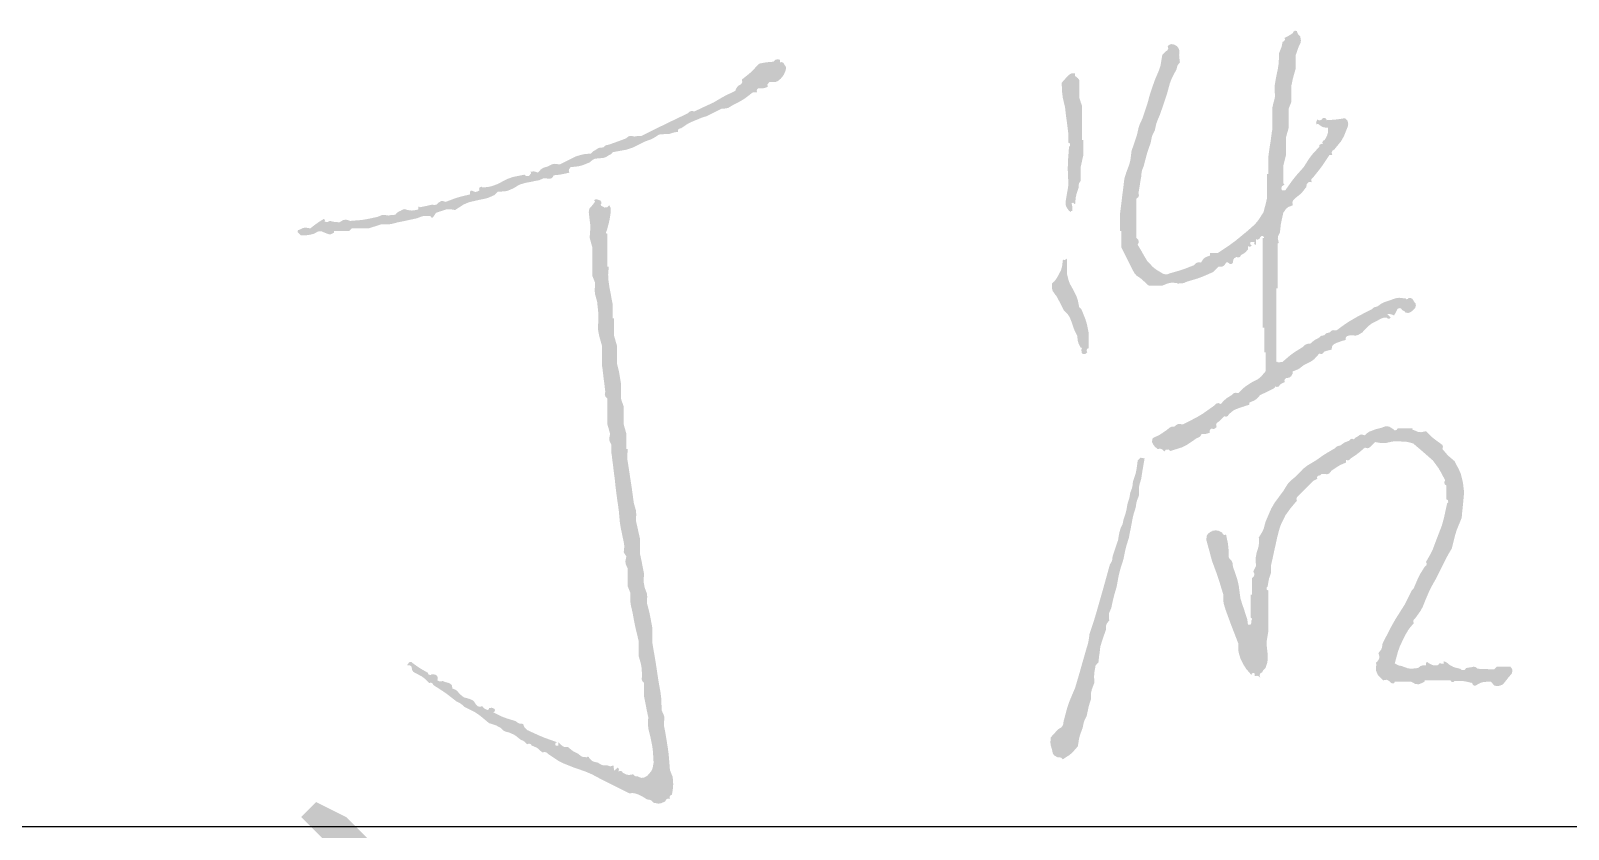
# Model space of a CAD drawing. Extents: x 5205853 to 5320510, y -422737 to -363337.
# Drawn here: x 5303351 to 5304582, y -418789 to -418151 of the extents above; entities that cross this region are included whole.
import ezdxf

# ---------------------------------------------------------------- set-up
doc = ezdxf.new("R2010")
doc.units = 0
doc.header["$LTSCALE"] = 1000
doc.header["$MEASUREMENT"] = 0
doc.layers.get('0').update_dxf_attribs({"linetype": 'CONTINUOUS'})

msp = doc.modelspace()

# ---------------------------------------------------------------- hatches: boundary and pattern name
h = msp.add_hatch(color=256)
h.dxf.hatch_style = 1
h.paths.add_polyline_path([(5303782.2, -418264.1), (5303781.8, -418262.3), (5303782.1, -418261.1), (5303783.3, -418259.7), (5303789.5, -418259), (5303792.7, -418258.2), (5303798.5, -418255.9), (5303801, -418253.7), (5303802.8, -418252.9), (5303806.1, -418252.6), (5303809.6, -418252.3), (5303811.4, -418251.7), (5303814.3, -418249.9), (5303815.6, -418249.3), (5303816.2, -418248.8), (5303817, -418247.7), (5303827.9, -418245.7), (5303833.3, -418243.9), (5303843.2, -418239), (5303847.8, -418237.4), (5303850, -418236.2), (5303854.1, -418233.6), (5303857.6, -418233.3), (5303859.3, -418233.2), (5303862.8, -418233), (5303865.3, -418232.1), (5303866.6, -418231.8), (5303869.3, -418231.4), (5303869.2, -418230), (5303870.1, -418228.8), (5303871.5, -418228.7), (5303876.4, -418225.4), (5303879.1, -418223.9), (5303884.6, -418221.6), (5303887.6, -418220.4), (5303889.1, -418219.8), (5303892.2, -418218.9), (5303897, -418216.5), (5303899.4, -418215.3), (5303904.2, -418212.9), (5303907.8, -418212.7), (5303909.8, -418212.1), (5303912.9, -418210.2), (5303919.8, -418206.6), (5303923.1, -418204.5), (5303929.2, -418199.8), (5303930.5, -418199.8), (5303931.2, -418199.8), (5303932.5, -418199.8), (5303932.3, -418198.4), (5303932.6, -418197.5), (5303933.6, -418196.5), (5303936.7, -418196.7), (5303938.3, -418196.4), (5303941.2, -418195.5), (5303940.8, -418193.5), (5303942.5, -418191.6), (5303944.5, -418191.6), (5303947.5, -418191.5), (5303949.2, -418190.8), (5303951.5, -418188.9), (5303953.4, -418186.6), (5303954.2, -418185.2), (5303955.4, -418182.4), (5303955.8, -418180.4), (5303955.5, -418179), (5303954.3, -418177.5), (5303953.6, -418176.2), (5303952.5, -418175.6), (5303951, -418175.8), (5303951, -418175), (5303951, -418174.5), (5303951, -418173.7), (5303948.7, -418173.4), (5303947.3, -418173.8), (5303945.6, -418175.3), (5303941, -418175.7), (5303938.6, -418176), (5303934.1, -418176.9), (5303929.1, -418182.3), (5303926.3, -418184.9), (5303920.5, -418189.5), (5303920.7, -418191.7), (5303919.8, -418193.3), (5303917.8, -418194.4), (5303916.4, -418195.9), (5303915.8, -418196.8), (5303915.1, -418198.7), (5303907.9, -418202.1), (5303904.4, -418204), (5303897.6, -418208), (5303891.5, -418210.8), (5303888.5, -418212.2), (5303882.4, -418215.1), (5303880.1, -418214.7), (5303878.7, -418215.2), (5303876.9, -418216.7), (5303862.1, -418223.8), (5303854.7, -418227.4), (5303839.9, -418234.7), (5303837.7, -418234.7), (5303836.6, -418234.8), (5303834.5, -418235.2), (5303831.6, -418234.6), (5303829.7, -418235), (5303827.4, -418236.8), (5303821.9, -418238.8), (5303819.2, -418239.8), (5303813.8, -418241.7), (5303811.9, -418242.1), (5303810.8, -418242.6), (5303809.4, -418243.9), (5303806.7, -418244.1), (5303805.2, -418244.6), (5303802.9, -418246.1), (5303801.4, -418246.9), (5303800.7, -418247.5), (5303799.6, -418248.8), (5303794.8, -418249.2), (5303792.3, -418249.7), (5303787.6, -418251), (5303782.4, -418253.6), (5303779.8, -418254.9), (5303774.6, -418257.5), (5303770.6, -418257), (5303768.3, -418257.4), (5303764.8, -418259.2), (5303761.3, -418260.2), (5303759.5, -418261.4), (5303757.1, -418264.1), (5303754.7, -418263.2), (5303753.2, -418263.1), (5303750.6, -418263.5), (5303751.3, -418263.7), (5303751.6, -418264.6), (5303751.1, -418265.2), (5303749.9, -418266.7), (5303747.8, -418266.9), (5303746.2, -418265.7), (5303737.2, -418267.5), (5303732.7, -418269.1), (5303724.5, -418273.3), (5303719.8, -418275), (5303717.4, -418275.5), (5303712.5, -418276), (5303712.4, -418275.6), (5303711.8, -418275.3), (5303711.4, -418275.5), (5303710.3, -418276), (5303709.9, -418277.1), (5303710.3, -418278.2), (5303708.4, -418279.3), (5303706.9, -418279.5), (5303704.9, -418278.8), (5303704, -418278.5), (5303703.3, -418278.6), (5303702.7, -418279.3), (5303702.7, -418280.2), (5303702.7, -418280.6), (5303702.7, -418281.5), (5303694.7, -418283.4), (5303690.8, -418284.6), (5303683.1, -418287.5), (5303681, -418286.8), (5303679.5, -418286.9), (5303677.6, -418288), (5303675.9, -418289.6), (5303674.4, -418290), (5303672.2, -418289.7), (5303668.3, -418290.6), (5303666.3, -418291), (5303662.4, -418291.8), (5303662.1, -418291.4), (5303661.8, -418291.2), (5303661.3, -418291.3), (5303661.3, -418292.2), (5303661.3, -418292.6), (5303661.3, -418293.5), (5303657.9, -418294.3), (5303656, -418294.4), (5303652.6, -418294), (5303650.5, -418293.3), (5303649, -418293.5), (5303647.1, -418294.6), (5303645.2, -418295.5), (5303644.2, -418296.2), (5303642.8, -418297.8), (5303640.6, -418297.9), (5303639.5, -418298), (5303637.3, -418298.4), (5303633.9, -418297.9), (5303631.9, -418298.1), (5303628.6, -418299.5), (5303620, -418301.3), (5303615.6, -418302), (5303606.8, -418302.7), (5303603.5, -418301.7), (5303601.1, -418302), (5303598.1, -418303.8), (5303595, -418303.6), (5303593.5, -418303.4), (5303590.5, -418302.7), (5303588.9, -418303.5), (5303587.9, -418303.6), (5303586.1, -418303.3), (5303586.5, -418302.4), (5303586.3, -418301.7), (5303585.6, -418301.1), (5303581.1, -418303.9), (5303578.9, -418305.5), (5303574.7, -418308.7), (5303571.3, -418308.1), (5303569.2, -418308.3), (5303566, -418309.8), (5303565, -418310), (5303564.5, -418311.1), (5303564.9, -418312), (5303565.8, -418312.9), (5303566.2, -418313.3), (5303567.1, -418314.2), (5303571.2, -418314.2), (5303573.4, -418314), (5303577.4, -418313.1), (5303580.9, -418311.2), (5303583.6, -418311), (5303587.2, -418312.5), (5303589.7, -418313.4), (5303591.5, -418313.3), (5303593.8, -418312), (5303593.8, -418311.6), (5303593.8, -418311.3), (5303593.8, -418310.9), (5303598.6, -418310.9), (5303601, -418310.9), (5303605.7, -418310.9), (5303606.6, -418310), (5303607.1, -418309.6), (5303607.9, -418308.7), (5303613.4, -418308.7), (5303616.1, -418308.7), (5303621.5, -418308.7), (5303625.5, -418307.4), (5303627.4, -418306.8), (5303631.3, -418305.5), (5303636.8, -418305.5), (5303639.6, -418305.2), (5303645, -418303.8), (5303651.1, -418302.6), (5303654.1, -418301.9), (5303660.2, -418300.6), (5303664.3, -418299), (5303666.7, -418298.7), (5303671.1, -418298.9), (5303671.4, -418299.8), (5303672.6, -418300.1), (5303673.3, -418299.5), (5303674.1, -418298.2), (5303674.6, -418297.5), (5303675.5, -418296.2), (5303678.7, -418295.1), (5303680.4, -418294.6), (5303683.6, -418293.5), (5303686.5, -418293.4), (5303687.9, -418293.5), (5303690.7, -418294), (5303697.7, -418289.5), (5303701.7, -418287.8), (5303709.8, -418285.9), (5303714.9, -418284.9), (5303717.5, -418284.1), (5303722.3, -418282), (5303723.4, -418280.9), (5303723.9, -418280.4), (5303725, -418279.3), (5303730.1, -418279.1), (5303732.8, -418278.6), (5303737.5, -418276.6), (5303741.2, -418274.3), (5303743.2, -418273.4), (5303747.3, -418272.2), (5303751.7, -418271.4), (5303753.9, -418270.9), (5303758.2, -418270.1), (5303761, -418268.8), (5303762.8, -418268.5), (5303765.8, -418269), (5303767.7, -418268.7), (5303768.8, -418267.9), (5303769.7, -418266.2), (5303774.7, -418265.7), (5303777.2, -418265.2)])
h.paths.add_polyline_path([(5303815.4, -418361.2), (5303814.3, -418355.6), (5303813.4, -418349.1), (5303813.3, -418345.7), (5303813.8, -418339.2), (5303813.3, -418339.2), (5303812.7, -418339.2), (5303812.7, -418328.8), (5303812.7, -418323.5), (5303812.7, -418313.1), (5303811.8, -418312.8), (5303811.5, -418311.6), (5303812.1, -418310.9), (5303813.7, -418304.9), (5303814.4, -418301.8), (5303815.4, -418295.7), (5303815.4, -418293.4), (5303815.2, -418292.2), (5303814.3, -418290.2), (5303812.5, -418291.8), (5303810.4, -418292), (5303808.3, -418290.8), (5303807.7, -418290.6), (5303807.3, -418289.7), (5303807.8, -418289.1), (5303807.8, -418287.5), (5303807.1, -418286.4), (5303805.6, -418285.9), (5303804.1, -418285.4), (5303803.1, -418285.5), (5303801.8, -418286.4), (5303802.5, -418286.6), (5303802.8, -418287.5), (5303802.3, -418288), (5303800.9, -418289.9), (5303800.2, -418290.7), (5303798.5, -418292.4), (5303797.9, -418294.5), (5303797.8, -418295.7), (5303798, -418297.8), (5303798.9, -418305.2), (5303799, -418309), (5303798.5, -418316.3), (5303799.4, -418319.4), (5303799.8, -418320.9), (5303800.7, -418324), (5303800.7, -418333.1), (5303800.7, -418337.7), (5303800.7, -418346.8), (5303801.6, -418349), (5303802, -418350.1), (5303802.9, -418352.3), (5303802.5, -418358.4), (5303802.9, -418361.6), (5303804.5, -418367.5), (5303805.4, -418376.2), (5303805.5, -418380.6), (5303805.1, -418389.3), (5303806.1, -418394.6), (5303806.8, -418397.2), (5303808.3, -418402.4), (5303808.3, -418408.5), (5303808.3, -418411.5), (5303808.3, -418417.6), (5303808.5, -418419.4), (5303808.7, -418420.3), (5303808.9, -418422), (5303809.7, -418429), (5303810.2, -418432.4), (5303811, -418439.4), (5303810.6, -418441.7), (5303811.1, -418443.2), (5303812.7, -418444.9), (5303812.7, -418453.1), (5303812.7, -418457.3), (5303812.7, -418465.6), (5303813.6, -418468.6), (5303814, -418470.1), (5303814.9, -418473.2), (5303814.2, -418476.6), (5303814.4, -418478.7), (5303815.9, -418481.9), (5303815.9, -418484.5), (5303815.9, -418485.8), (5303815.9, -418488.4), (5303816.2, -418490.2), (5303816.3, -418491), (5303816.5, -418492.8), (5303817.4, -418499.8), (5303817.8, -418503.2), (5303818.7, -418510.2), (5303819.1, -418514.1), (5303819.3, -418516.1), (5303819.8, -418520), (5303820.6, -418526.1), (5303821.1, -418529.2), (5303821.9, -418535.3), (5303822.7, -418544), (5303823.4, -418548.4), (5303825.2, -418557), (5303826.1, -418561.3), (5303826.2, -418563.6), (5303825.8, -418567.9), (5303826.6, -418569.2), (5303827.1, -418569.9), (5303827.9, -418571.2), (5303827.1, -418575.1), (5303827.4, -418577.4), (5303829, -418581), (5303829, -418586.7), (5303829, -418589.5), (5303829, -418595.2), (5303829.9, -418597.3), (5303830.3, -418598.4), (5303831.2, -418600.6), (5303831, -418606.7), (5303831.4, -418609.9), (5303832.8, -418615.9), (5303834.5, -418625.1), (5303835.5, -418629.6), (5303837.7, -418638.7), (5303837.7, -418643.5), (5303837.7, -418645.9), (5303837.7, -418650.7), (5303839.5, -418657.1), (5303840.1, -418660.4), (5303840.5, -418667), (5303840.1, -418669.3), (5303840.6, -418670.8), (5303842.1, -418672.5), (5303842.1, -418676.9), (5303842.1, -418679), (5303842.1, -418683.4), (5303843.4, -418689.9), (5303844, -418693.2), (5303845.4, -418699.7), (5303845.2, -418705.9), (5303845.5, -418709), (5303847, -418715), (5303848.7, -418723.4), (5303849.2, -418727.7), (5303849.7, -418736.2), (5303848.9, -418740.7), (5303847.8, -418743.1), (5303844.8, -418746.6), (5303842, -418748.2), (5303839.7, -418748.4), (5303836.6, -418747.1), (5303835.2, -418747.1), (5303834.3, -418746.6), (5303833.4, -418745.5), (5303830.1, -418746.1), (5303828.2, -418745.8), (5303825.2, -418744.4), (5303824.2, -418743.1), (5303822.9, -418742.8), (5303821.4, -418743.3), (5303821.9, -418742.1), (5303821.8, -418741), (5303820.9, -418740), (5303819.8, -418741.1), (5303819.2, -418741.7), (5303818.1, -418742.7), (5303817.9, -418741.2), (5303817.8, -418740.5), (5303817.5, -418738.2), (5303816.2, -418739), (5303814.8, -418739.1), (5303812.7, -418738.4), (5303809.5, -418738.4), (5303807.8, -418737.9), (5303805.1, -418736.2), (5303801.9, -418735.5), (5303800.3, -418734.7), (5303798, -418732.4), (5303797.8, -418731.7), (5303796.9, -418731.4), (5303796.3, -418731.9), (5303793.3, -418731.7), (5303791.6, -418731), (5303789.3, -418729.1), (5303785.8, -418727.4), (5303784.1, -418726.2), (5303781.1, -418723.7), (5303778.8, -418723.8), (5303777.5, -418723.4), (5303775.7, -418722.1), (5303774.8, -418721.2), (5303774.3, -418720.7), (5303773.5, -418719.9), (5303773.5, -418721), (5303773.5, -418721.5), (5303773.5, -418722.6), (5303772.6, -418722.6), (5303772.2, -418722.6), (5303771.3, -418722.6), (5303770.9, -418721.5), (5303771.3, -418720.4), (5303772.4, -418719.9), (5303762.6, -418716.4), (5303757.8, -418714.4), (5303748.4, -418710.1), (5303746.7, -418708.4), (5303746, -418707.4), (5303745.2, -418705.2), (5303742.6, -418705), (5303741.2, -418704.5), (5303739.2, -418703), (5303731.8, -418700.7), (5303728.1, -418699.3), (5303721.2, -418695.9), (5303722.3, -418695.4), (5303722.7, -418694.3), (5303722.3, -418693.2), (5303720.7, -418692.4), (5303719.7, -418692.3), (5303717.9, -418692.6), (5303717.7, -418693.6), (5303716.6, -418694.1), (5303715.7, -418693.7), (5303714.2, -418692.9), (5303713.5, -418692.3), (5303712.5, -418691), (5303710.5, -418691.5), (5303709.1, -418691.2), (5303707.6, -418689.9), (5303705.9, -418687.3), (5303704.5, -418686.1), (5303701.6, -418685), (5303698.2, -418684.1), (5303696.5, -418683.1), (5303694, -418680.7), (5303692.2, -418678.7), (5303691, -418677.8), (5303688.5, -418676.9), (5303688.3, -418674.8), (5303687.6, -418673.6), (5303685.8, -418672.5), (5303683.8, -418672), (5303682.8, -418671.7), (5303680.9, -418670.9), (5303679.2, -418671.2), (5303678.1, -418671.1), (5303676.5, -418670.3), (5303676.9, -418668.6), (5303676.6, -418667.4), (5303675.5, -418666), (5303674.2, -418665.7), (5303673.5, -418665.6), (5303672.2, -418665.4), (5303671.1, -418666.2), (5303669.3, -418665.6), (5303668.9, -418664.3), (5303664, -418661.5), (5303661.6, -418660), (5303656.9, -418656.7), (5303655.8, -418655.6), (5303653.9, -418655.9), (5303653.1, -418657.2), (5303652.7, -418657.5), (5303652.5, -418657.9), (5303652.6, -418658.3), (5303653.9, -418658.2), (5303654.8, -418658.5), (5303655.8, -418659.4), (5303656.3, -418662), (5303657.3, -418663.6), (5303659.7, -418664.9), (5303664.2, -418667.3), (5303666.3, -418668.9), (5303670, -418672.5), (5303671.4, -418672.2), (5303672.6, -418672.8), (5303673.3, -418674.1), (5303680.9, -418679), (5303684.6, -418681.6), (5303691.8, -418687.2), (5303694.6, -418688.6), (5303695.9, -418689.5), (5303698.3, -418691.6), (5303706.7, -418695.9), (5303710.7, -418698.6), (5303717.9, -418704.6), (5303721.8, -418705.8), (5303723.7, -418706.5), (5303727.2, -418708.4), (5303729.6, -418710.6), (5303731.2, -418711.4), (5303734.3, -418712.2), (5303738, -418713.9), (5303739.8, -418715.1), (5303743, -418717.7), (5303745.4, -418718.8), (5303746.6, -418719.6), (5303748.4, -418721.5), (5303749.9, -418721), (5303751.2, -418721.4), (5303752.2, -418722.6), (5303755.9, -418724.1), (5303757.6, -418725.3), (5303760.4, -418728), (5303762.7, -418727.7), (5303764.1, -418728.2), (5303765.8, -418729.7), (5303773.2, -418734.6), (5303777.2, -418736.7), (5303785.5, -418740), (5303795.3, -418743.4), (5303800.2, -418745.5), (5303809.4, -418750.4), (5303817.7, -418754.5), (5303821.8, -418756.6), (5303830.1, -418760.7), (5303833.2, -418760.6), (5303834.8, -418760.8), (5303837.7, -418761.8), (5303840.4, -418763.2), (5303841.7, -418763.9), (5303844.3, -418765.6), (5303846.7, -418766), (5303848, -418766.6), (5303849.7, -418768.3), (5303853.4, -418769), (5303855.6, -418768.8), (5303859, -418767.2), (5303859.8, -418765.7), (5303861, -418765), (5303862.8, -418765.1), (5303862.5, -418763.6), (5303863.1, -418762.5), (5303864.4, -418761.8), (5303865.3, -418756.2), (5303865.4, -418753.3), (5303865, -418747.6), (5303864.1, -418745.5), (5303863.7, -418744.4), (5303862.8, -418742.2), (5303861.8, -418729.9), (5303861, -418723.8), (5303859, -418711.7), (5303858.1, -418707), (5303858, -418704.5), (5303858.4, -418699.7), (5303857.6, -418697.5), (5303857.1, -418696.5), (5303856.2, -418694.3), (5303855.8, -418684.6), (5303855.2, -418679.8), (5303853.5, -418670.3), (5303851.7, -418658.1), (5303850.7, -418652), (5303848.6, -418639.8), (5303848.6, -418635), (5303848.6, -418632.6), (5303848.6, -418627.8), (5303847.1, -418619.9), (5303846.3, -418616), (5303844.3, -418608.2), (5303844.6, -418603.4), (5303844.3, -418600.8), (5303842.6, -418596.3), (5303841.8, -418592), (5303841.7, -418589.7), (5303842.1, -418585.4), (5303840.8, -418578.8), (5303840.2, -418575.6), (5303838.8, -418569), (5303838.8, -418564.2), (5303838.8, -418561.8), (5303838.8, -418557), (5303837.5, -418551.4), (5303836.9, -418548.5), (5303835.6, -418542.9), (5303835.8, -418537.2), (5303835.5, -418534.2), (5303833.9, -418528.7), (5303832.3, -418517), (5303831.4, -418511.1), (5303829.6, -418499.3), (5303828.7, -418493.7), (5303828.6, -418490.8), (5303829, -418485.2), (5303828.6, -418485.2), (5303827.9, -418485.2), (5303827.9, -418480.4), (5303827.9, -418478), (5303827.9, -418473.2), (5303827.1, -418470.1), (5303826.6, -418468.6), (5303825.8, -418465.6), (5303825.8, -418459.9), (5303825.8, -418457.1), (5303825.8, -418451.4), (5303824.9, -418448.8), (5303824.4, -418447.5), (5303823.6, -418444.9), (5303823.6, -418440.1), (5303823.6, -418437.7), (5303823.6, -418432.9), (5303822.5, -418426.3), (5303821.9, -418423), (5303820.3, -418416.5), (5303820.3, -418410.9), (5303820.3, -418408.1), (5303820.3, -418402.4), (5303819.4, -418399.3), (5303819, -418397.8), (5303818.1, -418394.8), (5303818.1, -418389.1), (5303818.1, -418386.3), (5303818.1, -418380.6), (5303817.7, -418380.6), (5303817, -418380.6), (5303817, -418376.2), (5303817, -418374.1), (5303817, -418369.7), (5303815.9, -418364.1)])
h.paths.add_polyline_path([(5304226, -418573.4), (5304227.4, -418566.3), (5304228.3, -418562.8), (5304230.4, -418556), (5304231.2, -418551.6), (5304231.7, -418549.4), (5304232.5, -418545.1), (5304233.5, -418539.8), (5304234.2, -418537.1), (5304235.8, -418532), (5304236.4, -418528), (5304237, -418526), (5304238.5, -418522.2), (5304238.3, -418516.9), (5304238.7, -418514.2), (5304240.2, -418509.1), (5304241.2, -418502.6), (5304241.8, -418499.3), (5304242.9, -418492.8), (5304241.6, -418492.5), (5304240.9, -418492.4), (5304239.6, -418492.2), (5304238.8, -418493.1), (5304238.3, -418493.5), (5304237.4, -418494.4), (5304236.5, -418501.3), (5304235.8, -418504.7), (5304233.6, -418511.3), (5304233.2, -418514.9), (5304232.8, -418516.7), (5304231.5, -418520), (5304230.9, -418523.6), (5304230.5, -418525.3), (5304229.3, -418528.7), (5304228.4, -418534), (5304227.7, -418536.7), (5304226, -418541.8), (5304225.5, -418544.5), (5304225.1, -418545.9), (5304223.8, -418548.3), (5304222.7, -418552.2), (5304222.3, -418554.2), (5304221.7, -418558.1), (5304219.9, -418563.4), (5304219, -418566), (5304217.3, -418571.2), (5304217, -418573.9), (5304216.5, -418575.4), (5304215.1, -418577.7), (5304210.4, -418594.7), (5304208, -418603.2), (5304203.1, -418620.2), (5304201.4, -418625.4), (5304200.5, -418628.1), (5304198.8, -418633.3), (5304198.1, -418638.4), (5304197.6, -418640.9), (5304196.1, -418645.8), (5304192.6, -418658), (5304190.9, -418664.1), (5304187.3, -418676.3), (5304182.9, -418686.7), (5304181, -418692.1), (5304178.1, -418703), (5304177.6, -418706.1), (5304176.4, -418707.9), (5304173.7, -418709.5), (5304171.3, -418712.1), (5304170.1, -418713.4), (5304167.7, -418716.1), (5304167.5, -418720), (5304167.7, -418722.1), (5304168.8, -418725.9), (5304169.4, -418728.8), (5304170.6, -418730.5), (5304173.2, -418731.9), (5304175, -418731.9), (5304176.1, -418732.3), (5304177.5, -418733.5), (5304182.9, -418730), (5304185.3, -418727.9), (5304189.5, -418723.1), (5304190.4, -418717.1), (5304191.2, -418714.1), (5304193.3, -418708.4), (5304194.1, -418704.4), (5304194.8, -418702.3), (5304196.6, -418698.6), (5304197.7, -418693.4), (5304198.3, -418690.7), (5304199.9, -418685.6), (5304200.1, -418680.2), (5304200.7, -418677.5), (5304202.6, -418672.5), (5304202.5, -418666.8), (5304202.7, -418663.9), (5304203.7, -418658.3), (5304204.6, -418657.5), (5304205, -418657), (5304205.9, -418656.2), (5304206.5, -418650.9), (5304206.9, -418648.3), (5304207.5, -418643.1), (5304209.2, -418637.9), (5304210.1, -418635.2), (5304211.9, -418630), (5304212, -418626.8), (5304212.6, -418625), (5304214.6, -418622.4), (5304214.3, -418618.4), (5304214.6, -418616.2), (5304216.2, -418612.6), (5304217.7, -418605.6), (5304218.6, -418602.1), (5304220.6, -418595.2), (5304222.2, -418586.3), (5304223.3, -418581.9)])
h.paths.add_polyline_path([(5304342, -418631.1), (5304342, -418618), (5304342, -418611.5), (5304342, -418598.4), (5304340.8, -418597.8), (5304340.6, -418596.1), (5304341.5, -418595.2), (5304342.2, -418590.7), (5304342.7, -418588.5), (5304344.2, -418584.3), (5304344.1, -418579.9), (5304344.3, -418577.7), (5304345.3, -418573.4), (5304346.8, -418566.4), (5304347.6, -418562.9), (5304349.1, -418556), (5304351, -418548.8), (5304352.3, -418545.2), (5304355.6, -418538.5), (5304359.1, -418533.6), (5304361, -418531.2), (5304364.9, -418526.6), (5304364.5, -418525.3), (5304364.7, -418524.4), (5304365.4, -418523.3), (5304370.4, -418518.3), (5304372.9, -418515.8), (5304377.9, -418510.8), (5304379.3, -418510.1), (5304379.9, -418509.8), (5304381.2, -418509.1), (5304381, -418507.7), (5304382, -418506.5), (5304383.4, -418506.4), (5304384.4, -418505.4), (5304385.3, -418505.1), (5304386.7, -418505.3), (5304389.3, -418505.4), (5304391, -418504.6), (5304392.6, -418502.6), (5304397, -418499.6), (5304399.3, -418498.2), (5304404.1, -418496.1), (5304404.1, -418495.2), (5304404.1, -418494.7), (5304404.1, -418493.9), (5304405.6, -418494.4), (5304406.9, -418494), (5304407.9, -418492.8), (5304412.7, -418489.6), (5304415, -418487.8), (5304419.3, -418484.1), (5304421.3, -418484.6), (5304422.7, -418484.3), (5304424.2, -418483), (5304425.5, -418481.7), (5304426.2, -418481), (5304427.5, -418479.7), (5304431.2, -418480.3), (5304433, -418480.4), (5304436.8, -418480.3), (5304441, -418479.3), (5304443.3, -418479.1), (5304447.6, -418479.2), (5304451.8, -418479.3), (5304454, -418479.7), (5304458, -418480.8), (5304464.4, -418486.2), (5304467.5, -418488.9), (5304473.8, -418494.4), (5304478.2, -418500.4), (5304480.1, -418503.6), (5304483.6, -418510.2), (5304482.9, -418511.9), (5304483.3, -418513.4), (5304484.7, -418514.6), (5304484.7, -418518.9), (5304484.7, -418521.1), (5304484.7, -418525.5), (5304485.8, -418526.1), (5304486.1, -418527.8), (5304485.2, -418528.7), (5304482.6, -418540.7), (5304480.9, -418546.7), (5304476.5, -418558.1), (5304473.8, -418565.3), (5304472.1, -418568.9), (5304468.3, -418575.6), (5304468.9, -418577.1), (5304468.5, -418578.4), (5304467.3, -418579.4), (5304463.5, -418585.4), (5304461.9, -418588.6), (5304459.1, -418595.2), (5304458.5, -418596.6), (5304458, -418597.4), (5304456.9, -418598.4), (5304454.7, -418602.8), (5304453.6, -418605), (5304451.5, -418609.3), (5304443.7, -418621.6), (5304440.1, -418628), (5304433.5, -418640.9), (5304433, -418644.2), (5304432.3, -418645.9), (5304430.2, -418648.5), (5304431, -418651.3), (5304430.7, -418653.2), (5304429.1, -418655.6), (5304428.5, -418655.8), (5304428.2, -418656.7), (5304428.6, -418657.2), (5304428.1, -418660.7), (5304428.3, -418662.7), (5304429.7, -418666), (5304431.4, -418667.7), (5304432.3, -418668.6), (5304434, -418670.3), (5304436.5, -418669.9), (5304438.1, -418670.4), (5304440, -418672), (5304441, -418672.9), (5304442.7, -418672.6), (5304443.3, -418671.4), (5304448.5, -418671.4), (5304451.1, -418671.4), (5304456.4, -418671.4), (5304459.8, -418673.3), (5304462.5, -418673.5), (5304466.2, -418672), (5304466.8, -418671.6), (5304467.1, -418671.1), (5304467.3, -418670.3), (5304475.5, -418670.3), (5304479.7, -418670.3), (5304487.9, -418670.3), (5304488.6, -418671.5), (5304490.2, -418671.8), (5304491.2, -418670.9), (5304496.9, -418670.8), (5304499.8, -418671.2), (5304505.4, -418672.5), (5304505.6, -418673.7), (5304506.3, -418674.4), (5304507.6, -418674.7), (5304512.1, -418672.3), (5304514.9, -418671.6), (5304520.1, -418671.4), (5304521.4, -418672.7), (5304522, -418673.4), (5304523.3, -418674.7), (5304526, -418674.9), (5304527.4, -418674.6), (5304529.9, -418673.6), (5304532.7, -418670.1), (5304534.1, -418668.3), (5304537, -418664.9), (5304537.5, -418662.7), (5304537.2, -418661.2), (5304535.9, -418659.4), (5304531.5, -418659.4), (5304529.3, -418659.4), (5304525, -418659.4), (5304524.1, -418660.3), (5304523.7, -418660.7), (5304522.8, -418661.6), (5304517.6, -418661.4), (5304515, -418661.3), (5304509.7, -418661.1), (5304507.9, -418659.7), (5304506.4, -418659.4), (5304504.3, -418660), (5304502.7, -418660.1), (5304502, -418660.2), (5304500.5, -418660.5), (5304499.2, -418662), (5304497.1, -418662.2), (5304495.6, -418661.1), (5304491.9, -418660.2), (5304490.1, -418659.6), (5304486.9, -418657.8), (5304485.3, -418656.4), (5304484.4, -418655.8), (5304482.5, -418655.1), (5304482.5, -418655.9), (5304482.5, -418656.4), (5304482.5, -418657.2), (5304481.2, -418657), (5304480.5, -418656.9), (5304479.2, -418656.7), (5304478.6, -418657.4), (5304478.3, -418657.7), (5304477.6, -418658.3), (5304474.7, -418658.4), (5304473.1, -418658), (5304470.5, -418656.7), (5304469.9, -418656), (5304469.2, -418655.8), (5304468.3, -418656.2), (5304468.3, -418657), (5304468.3, -418657.5), (5304468.3, -418658.3), (5304465.6, -418658.4), (5304464, -418658.9), (5304461.8, -418660.5), (5304456.6, -418661.1), (5304453.7, -418660.7), (5304448.7, -418658.9), (5304446.4, -418658.4), (5304445.3, -418658), (5304443.3, -418656.7), (5304445.8, -418647.5), (5304447.4, -418643), (5304451.5, -418634.4), (5304454, -418630.2), (5304455.4, -418628.3), (5304458.5, -418624.6), (5304458, -418623.1), (5304458.4, -418621.8), (5304459.6, -418620.8), (5304463.8, -418614.9), (5304465.6, -418611.7), (5304468.3, -418605), (5304471.2, -418598.3), (5304472.9, -418595), (5304476.5, -418588.6), (5304478.7, -418584.3), (5304479.8, -418582.1), (5304482, -418577.7), (5304484.6, -418572.4), (5304486, -418569.8), (5304489, -418564.7), (5304491.4, -418554.9), (5304492.9, -418550), (5304496.7, -418540.7), (5304497, -418539), (5304497.1, -418538.1), (5304497.2, -418536.4), (5304497.9, -418529.8), (5304498.2, -418526.6), (5304498.8, -418520), (5304498.1, -418513.9), (5304497.6, -418510.8), (5304496.1, -418504.8), (5304494.2, -418500.8), (5304493.2, -418498.9), (5304491.2, -418495), (5304487, -418491.4), (5304485, -418489.4), (5304481.4, -418485.2), (5304481.9, -418483.4), (5304481.3, -418481.9), (5304479.8, -418480.8), (5304474.9, -418477.2), (5304472.6, -418475.3), (5304468.3, -418471), (5304464.3, -418471.8), (5304461.8, -418471.5), (5304457.3, -418469.6), (5304457.5, -418468.8), (5304452.7, -418468.8), (5304450.3, -418468.8), (5304445.5, -418468.8), (5304444.8, -418470), (5304443.2, -418470.3), (5304442.2, -418469.4), (5304438.8, -418467.3), (5304436.1, -418467), (5304432.4, -418468.3), (5304428.4, -418469.3), (5304426.4, -418470), (5304422.6, -418471.5), (5304421.2, -418472.5), (5304420.5, -418473), (5304419.3, -418474.3), (5304417, -418473.6), (5304415.3, -418473.9), (5304413.3, -418475.4), (5304412.1, -418475.9), (5304411.5, -418476.4), (5304410.6, -418477.5), (5304409.1, -418477), (5304407.8, -418477.4), (5304406.8, -418478.6), (5304403.8, -418479.7), (5304402.3, -418480.5), (5304399.7, -418482.4), (5304397.8, -418482.8), (5304396.8, -418483.3), (5304395.4, -418484.6), (5304389.1, -418488.3), (5304386, -418490.2), (5304380.1, -418494.4), (5304373.2, -418498.5), (5304369.9, -418501.1), (5304364.3, -418506.9), (5304359.5, -418511), (5304357.3, -418513.5), (5304354, -418518.9), (5304347.2, -418528), (5304344.3, -418533), (5304339.8, -418543.4), (5304338.4, -418548.7), (5304337.3, -418551.3), (5304334.4, -418556), (5304334.5, -418560.8), (5304334.2, -418563.3), (5304332.7, -418567.9), (5304331.9, -418572.2), (5304331.8, -418574.5), (5304332.2, -418578.8), (5304331.3, -418580.6), (5304330.9, -418581.4), (5304330, -418583.2), (5304330.9, -418585.2), (5304330.5, -418587.1), (5304328.9, -418588.6), (5304328.9, -418593.9), (5304328.9, -418596.5), (5304328.9, -418601.7), (5304327.8, -418601.7), (5304327.8, -418609.1), (5304327.8, -418612.8), (5304327.8, -418620.2), (5304328.7, -418620.5), (5304329, -418621.7), (5304328.4, -418622.4), (5304328.5, -418623.7), (5304328.4, -418624.5), (5304327.8, -418625.7), (5304327, -418625.7), (5304326.5, -418625.7), (5304325.7, -418625.7), (5304325.3, -418622.6), (5304325, -418621), (5304324, -418618), (5304322.3, -418612.8), (5304321.4, -418610.2), (5304319.7, -418605), (5304318.3, -418594.5), (5304317.1, -418589.3), (5304313.7, -418579.4), (5304313.3, -418576.3), (5304312.5, -418574.6), (5304310.4, -418572.3), (5304310.1, -418564.8), (5304309.7, -418561.1), (5304308.2, -418553.8), (5304306.8, -418554), (5304305.6, -418553.4), (5304305, -418552.1), (5304302.2, -418550.7), (5304300.5, -418550.4), (5304297.3, -418550.5), (5304297.3, -418551), (5304296.7, -418551.3), (5304296.3, -418551.1), (5304293.7, -418553), (5304292.6, -418554.9), (5304292.4, -418558.1), (5304294.2, -418564.7), (5304295.1, -418567.9), (5304296.8, -418574.5), (5304300.9, -418585.5), (5304302.7, -418591), (5304306.1, -418602.2), (5304306, -418606.9), (5304306.4, -418609.3), (5304307.7, -418613.7), (5304311.7, -418624.6), (5304313.8, -418630.1), (5304318, -418640.9), (5304317.9, -418645.7), (5304318.3, -418648.3), (5304319.7, -418652.9), (5304322.5, -418658.5), (5304324.3, -418661.2), (5304328.4, -418666), (5304328.9, -418664.9), (5304330, -418664.4), (5304331.1, -418664.9), (5304331.1, -418665.7), (5304331.1, -418666.2), (5304331.1, -418667), (5304332.9, -418666.7), (5304334.1, -418667), (5304335.5, -418668.1), (5304335, -418666.3), (5304335.6, -418664.8), (5304337.1, -418663.8), (5304337.9, -418662.3), (5304338.5, -418661.6), (5304339.8, -418660.5), (5304341.1, -418656.3), (5304341.5, -418654), (5304341.5, -418649.6), (5304340.7, -418642.3), (5304340.8, -418638.4)])
h.paths.add_polyline_path([(5304300.7, -418464.4), (5304302.2, -418463.4), (5304304, -418461.6), (5304304.9, -418460.8), (5304306.6, -418459), (5304308.2, -418459.4), (5304309.6, -418458.8), (5304310.4, -418457.4), (5304313.9, -418454.5), (5304316, -418453.4), (5304320.2, -418451.9), (5304322.8, -418451.1), (5304324.1, -418450.6), (5304326.8, -418449.8), (5304326.8, -418449.1), (5304326.8, -418448.1), (5304330.6, -418446.5), (5304332.5, -418445.2), (5304335.5, -418442.1), (5304339.8, -418440), (5304342, -418438.9), (5304346.4, -418436.7), (5304347, -418436.3), (5304347.3, -418435.8), (5304347.4, -418435.1), (5304348.9, -418435.6), (5304350.3, -418435.2), (5304351.3, -418434), (5304352.6, -418432.8), (5304353.4, -418432.4), (5304355.1, -418431.8), (5304354.9, -418430.4), (5304355.2, -418429.5), (5304356.2, -418428.5), (5304358.8, -418428.1), (5304360.3, -418427), (5304361.6, -418424.7), (5304361.6, -418424.1), (5304361.6, -418423.1), (5304365.3, -418421.7), (5304367.2, -418420.6), (5304370.3, -418418.2), (5304375.9, -418415.4), (5304378.6, -418413.5), (5304382.8, -418408.9), (5304384.5, -418409.3), (5304385.8, -418408.7), (5304386.7, -418407.3), (5304389, -418406.6), (5304390.2, -418406.3), (5304392.6, -418405.7), (5304393.2, -418402.9), (5304394.5, -418401.4), (5304397, -418400.2), (5304399.8, -418399.2), (5304401.2, -418398.7), (5304404.1, -418398), (5304403.9, -418396.7), (5304404.2, -418395.8), (5304405.2, -418394.8), (5304406.8, -418394.4), (5304408.4, -418394.2), (5304412, -418394.5), (5304414.1, -418393.9), (5304417.2, -418392), (5304421.8, -418387.1), (5304424.7, -418384.9), (5304430.8, -418381.7), (5304433, -418380.6), (5304434.3, -418380.2), (5304436.8, -418380.1), (5304437.7, -418381), (5304439.1, -418381), (5304440, -418380.1), (5304438.9, -418379), (5304438.4, -418378.4), (5304437.3, -418377.3), (5304439.5, -418377.3), (5304440.7, -418377.5), (5304442.7, -418378.4), (5304443.9, -418376.3), (5304444.4, -418375.2), (5304445.5, -418373), (5304447, -418372.5), (5304448.3, -418372.8), (5304449.3, -418374.1), (5304450.5, -418374.7), (5304451.2, -418375.1), (5304452, -418376.2), (5304454.3, -418376.3), (5304455.6, -418375.9), (5304457.5, -418374.6), (5304458.3, -418373.7), (5304458.8, -418373.3), (5304459.6, -418372.4), (5304460.2, -418370.3), (5304459.9, -418368.8), (5304458.5, -418367), (5304457.5, -418365.2), (5304456.2, -418364.5), (5304454.2, -418364.3), (5304453.9, -418365.1), (5304452.7, -418365.4), (5304452, -418364.8), (5304446.8, -418364.2), (5304443.9, -418364.6), (5304438.9, -418366.4), (5304434.8, -418367.8), (5304432.7, -418368.8), (5304429.1, -418371.3), (5304427.2, -418371.7), (5304426.2, -418372.2), (5304424.8, -418373.5), (5304420.4, -418375.7), (5304418.2, -418376.8), (5304413.9, -418379), (5304406.7, -418383.2), (5304403.2, -418385.5), (5304396.5, -418390.4), (5304394.2, -418390.1), (5304392.7, -418390.5), (5304391, -418392), (5304389.1, -418392.4), (5304388.1, -418392.9), (5304386.7, -418394.2), (5304384.7, -418394.6), (5304383.7, -418395.1), (5304382.3, -418396.4), (5304379.5, -418397.8), (5304378.2, -418398.7), (5304375.8, -418400.8), (5304373.2, -418401.1), (5304371.7, -418401.7), (5304369.8, -418403.5), (5304362.9, -418407.8), (5304359.6, -418410.2), (5304353.4, -418415.5), (5304351.9, -418415.7), (5304351.2, -418415.8), (5304349.6, -418416), (5304349.4, -418415.6), (5304349, -418415.4), (5304348.5, -418415.5), (5304348.5, -418391.9), (5304348.5, -418380.2), (5304348.5, -418356.6), (5304349.6, -418356.6), (5304349.6, -418342.3), (5304349.6, -418335.1), (5304349.6, -418320.7), (5304350.1, -418320.6), (5304350.4, -418320), (5304350.2, -418319.6), (5304349.6, -418316.6), (5304349.9, -418314.8), (5304351.3, -418312), (5304352, -418305.6), (5304352.6, -418302.5), (5304354, -418296.2), (5304356.2, -418293), (5304358, -418291.6), (5304361.6, -418290.2), (5304361.3, -418288), (5304361.7, -418286.5), (5304363.2, -418284.8), (5304367.4, -418281.5), (5304369.3, -418279.6), (5304372.5, -418275.5), (5304372.7, -418273.2), (5304374.5, -418271.6), (5304376.9, -418271.7), (5304376.3, -418270.2), (5304376.7, -418268.9), (5304377.9, -418267.9), (5304383.5, -418260.9), (5304386.1, -418257.3), (5304391, -418249.9), (5304391.9, -418249.9), (5304392.3, -418249.9), (5304393.2, -418249.9), (5304392.7, -418248.1), (5304393.3, -418246.6), (5304394.8, -418245.6), (5304400.3, -418238.9), (5304402.5, -418235), (5304405.7, -418227), (5304406, -418225.1), (5304405.8, -418224), (5304405.2, -418222.1), (5304404.5, -418221.5), (5304404.2, -418221.2), (5304403.5, -418220.5), (5304397.7, -418221.4), (5304394.7, -418221.7), (5304388.8, -418222.1), (5304388.2, -418220.8), (5304387, -418220.3), (5304385.6, -418220.5), (5304384.4, -418221.9), (5304382.9, -418222.3), (5304381.2, -418221.6), (5304380.5, -418223.2), (5304380.3, -418224.2), (5304380.6, -418225.4), (5304381.8, -418225), (5304382.3, -418225.4), (5304384.9, -418227.3), (5304386.7, -418227.9), (5304389.9, -418228.1), (5304389.7, -418232.2), (5304389.1, -418234.3), (5304387.2, -418237.9), (5304385.9, -418238.6), (5304385.3, -418239.8), (5304385.6, -418241.2), (5304384.2, -418241), (5304383, -418242), (5304382.8, -418243.4), (5304377.3, -418249.4), (5304374.7, -418252.8), (5304370.3, -418259.7), (5304364, -418266.8), (5304361.1, -418270.5), (5304355.6, -418278.2), (5304354.5, -418278.2), (5304354, -418278.2), (5304352.9, -418278.2), (5304352.4, -418276.4), (5304353, -418274.9), (5304354.5, -418273.9), (5304354.8, -418273.5), (5304354.5, -418272.8), (5304354, -418272.8), (5304354, -418267.1), (5304354, -418264.3), (5304354, -418258.6), (5304354.9, -418255.1), (5304355.3, -418253.4), (5304356.2, -418249.9), (5304356.2, -418244.2), (5304356.2, -418241.4), (5304356.2, -418235.8), (5304357, -418232.7), (5304357.5, -418231.2), (5304358.3, -418228.1), (5304358.3, -418222), (5304358.3, -418219), (5304358.3, -418212.9), (5304359.2, -418210.7), (5304359.6, -418209.6), (5304360.5, -418207.4), (5304360.5, -418202.2), (5304360.5, -418199.6), (5304360.5, -418194.4), (5304361.6, -418189.1), (5304362.3, -418186.5), (5304363.8, -418181.3), (5304363.8, -418176.9), (5304363.8, -418174.8), (5304363.8, -418170.4), (5304364.9, -418167.4), (5304365.4, -418165.8), (5304366.5, -418162.8), (5304367.9, -418160), (5304368.1, -418158.2), (5304367.6, -418155.2), (5304366.1, -418153.7), (5304365.5, -418152.7), (5304364.9, -418150.8), (5304363.4, -418150.5), (5304362.3, -418151.1), (5304361.6, -418152.4), (5304359.1, -418154.1), (5304357.8, -418154.8), (5304355.1, -418156.2), (5304355.3, -418157.7), (5304354.7, -418158.8), (5304353.4, -418159.5), (5304352.7, -418163.1), (5304352.1, -418164.8), (5304350.7, -418168.2), (5304350.3, -418176.6), (5304349.7, -418180.7), (5304348, -418188.9), (5304347.1, -418194.5), (5304347, -418197.4), (5304347.4, -418203.1), (5304346.6, -418206.6), (5304346.1, -418208.3), (5304345.3, -418211.8), (5304345.3, -418218.5), (5304345.3, -418221.9), (5304345.3, -418228.7), (5304345.1, -418230.2), (5304344.9, -418231), (5304344.7, -418232.5), (5304343.9, -418238.6), (5304343.4, -418241.6), (5304342.5, -418247.7), (5304342.3, -418249.3), (5304342.2, -418250), (5304342, -418251.5), (5304342, -418257), (5304342, -418259.7), (5304342, -418265.2), (5304340.9, -418265.2), (5304340.9, -418273), (5304340.9, -418276.9), (5304340.9, -418284.8), (5304339.9, -418289.1), (5304339.3, -418291.3), (5304338.2, -418295.7), (5304333.8, -418302.4), (5304331.1, -418305.6), (5304325.1, -418310.9), (5304316.1, -418318.3), (5304311.4, -418321.8), (5304301.7, -418328.3), (5304299.1, -418328.3), (5304297.8, -418328.3), (5304295.2, -418328.3), (5304295.2, -418329.2), (5304295.2, -418329.6), (5304295.2, -418330.5), (5304291.8, -418331.7), (5304290.1, -418333), (5304288.1, -418336), (5304285.8, -418335.8), (5304284.2, -418336.4), (5304282.6, -418338.1), (5304274.9, -418341.1), (5304271, -418342.4), (5304263, -418344.7), (5304261.2, -418345.4), (5304260.1, -418345.5), (5304258.1, -418345.2), (5304252.4, -418341.8), (5304249.7, -418339.7), (5304245.1, -418334.9), (5304242, -418329.7), (5304240.5, -418327), (5304237.4, -418321.8), (5304238.3, -418319.7), (5304237.9, -418317.9), (5304236.4, -418316.3), (5304236.4, -418303.7), (5304236.4, -418297.4), (5304236.4, -418284.8), (5304237.9, -418283.7), (5304238.4, -418282.2), (5304238, -418280.4), (5304238.9, -418275.2), (5304239.3, -418272.6), (5304240.2, -418267.3), (5304240.5, -418263.8), (5304241, -418261.9), (5304242.3, -418258.6), (5304244.2, -418251.1), (5304245.3, -418247.4), (5304247.8, -418240.1), (5304248.6, -418236), (5304249.2, -418234), (5304251.1, -418230.3), (5304252.3, -418224.9), (5304253.2, -418222.3), (5304255.4, -418217.2), (5304257.6, -418210.7), (5304258.7, -418207.4), (5304260.9, -418200.9), (5304263.1, -418192.8), (5304264.6, -418188.8), (5304268.5, -418181.3), (5304269.1, -418178.9), (5304269.7, -418177.7), (5304271.2, -418175.8), (5304270.7, -418171.9), (5304270.6, -418170), (5304270.7, -418166), (5304269.7, -418163.9), (5304268.8, -418162.9), (5304266.9, -418161.7), (5304264.7, -418161.2), (5304263.2, -418161.5), (5304261.4, -418162.8), (5304261.9, -418164.6), (5304261.3, -418166.1), (5304259.8, -418167.1), (5304258.7, -418168.2), (5304258.1, -418168.8), (5304257.1, -418169.9), (5304255.7, -418178.2), (5304254.4, -418182.3), (5304251.1, -418190), (5304249.3, -418195.2), (5304248.4, -418197.8), (5304246.7, -418203.1), (5304246.3, -418204.8), (5304246, -418205.7), (5304245.6, -418207.4), (5304243.9, -418212.7), (5304243, -418215.3), (5304241.3, -418220.5), (5304239, -418225.5), (5304238.1, -418228.2), (5304236.9, -418233.6), (5304235.2, -418238.8), (5304234.3, -418241.4), (5304232.5, -418246.6), (5304231.6, -418253.8), (5304230.7, -418257.4), (5304228.2, -418264.1), (5304226.9, -418268.3), (5304226.5, -418270.5), (5304226, -418275), (5304225.1, -418281.9), (5304224.7, -418285.4), (5304223.8, -418292.4), (5304223.6, -418294.1), (5304223.5, -418295), (5304223.3, -418296.7), (5304223.3, -418302.4), (5304223.3, -418305.2), (5304223.3, -418310.9), (5304223.7, -418310.9), (5304224.4, -418310.9), (5304224.4, -418316.1), (5304224.4, -418318.7), (5304224.4, -418324), (5304224.6, -418324.4), (5304224.7, -418324.6), (5304224.9, -418325.1), (5304228, -418331.2), (5304229.5, -418334.2), (5304232.5, -418340.3), (5304234.7, -418344.4), (5304236.4, -418346.4), (5304240.2, -418349), (5304242.6, -418351.2), (5304243.8, -418352.3), (5304246.2, -418354.5), (5304250.5, -418354.5), (5304252.7, -418354.5), (5304257.1, -418354.5), (5304261.6, -418352.7), (5304264.2, -418352.2), (5304269, -418352.3), (5304269.1, -418352.8), (5304269.7, -418353.1), (5304270.1, -418352.8), (5304273, -418352.7), (5304274.5, -418352.3), (5304277.2, -418351.2), (5304285.6, -418348.7), (5304289.8, -418347.1), (5304297.9, -418343.6), (5304299.6, -418341.8), (5304300.5, -418341), (5304302.2, -418339.2), (5304304.6, -418339.4), (5304306.1, -418338.8), (5304307.7, -418337), (5304308.2, -418336), (5304309.6, -418335.8), (5304310.4, -418336.5), (5304311.5, -418337.3), (5304312.9, -418337), (5304313.7, -418336), (5304313.9, -418333.9), (5304314.6, -418332.7), (5304316.4, -418331.6), (5304318, -418332), (5304319.4, -418331.4), (5304320.2, -418330), (5304322.7, -418328.6), (5304323.8, -418327.7), (5304325.7, -418325.6), (5304325.7, -418324.5), (5304325.7, -418324), (5304325.7, -418322.9), (5304326.9, -418323.3), (5304327.9, -418323.1), (5304328.9, -418322.3), (5304327.9, -418321.8), (5304327.4, -418320.7), (5304327.8, -418319.6), (5304329.2, -418319.6), (5304329.8, -418319.6), (5304331.1, -418319.6), (5304330.6, -418320.5), (5304331.2, -418321.7), (5304332.2, -418321.8), (5304332.2, -418320), (5304332.2, -418319.2), (5304332.2, -418317.4), (5304333.6, -418317.7), (5304334.8, -418317.1), (5304335.5, -418315.8), (5304336.4, -418314.9), (5304337.8, -418314.9), (5304338.7, -418315.8), (5304338.4, -418316.4), (5304337.6, -418316.3), (5304337.6, -418345.1), (5304337.6, -418359.5), (5304337.6, -418388.2), (5304338.1, -418388.2), (5304338.7, -418388.2), (5304338.7, -418396.1), (5304338.7, -418400), (5304338.7, -418407.8), (5304339.2, -418407.8), (5304339.8, -418407.8), (5304339.8, -418413.9), (5304339.8, -418417), (5304339.8, -418423.1), (5304336.2, -418427.3), (5304333.9, -418429.2), (5304328.9, -418431.8), (5304324.2, -418434.8), (5304322, -418436.6), (5304318, -418440.5), (5304315.8, -418440.2), (5304314.3, -418440.6), (5304312.6, -418442.1), (5304308.8, -418444.5), (5304307, -418446), (5304303.9, -418449.2), (5304302, -418448.5), (5304300.4, -418448.9), (5304299, -418450.3), (5304289.2, -418457.2), (5304284.1, -418460.2), (5304273.4, -418465.6), (5304270.7, -418465.1), (5304269, -418465.5), (5304266.9, -418467.2), (5304264.2, -418467.5), (5304262.8, -418468.2), (5304260.9, -418469.9), (5304256.5, -418472.9), (5304254.2, -418474.3), (5304249.4, -418476.5), (5304249.1, -418477.7), (5304249, -418478.4), (5304248.9, -418479.7), (5304250.2, -418482.2), (5304251.1, -418483.3), (5304253.2, -418485.2), (5304255.6, -418485), (5304257.1, -418485.6), (5304258.7, -418487.3), (5304259.9, -418485.8), (5304262, -418485.6), (5304263.6, -418486.8), (5304272.6, -418484), (5304277, -418481.8), (5304284.8, -418476.5), (5304286.7, -418475.7), (5304287.6, -418474.9), (5304288.6, -418473.2), (5304291.3, -418473.2), (5304292.7, -418473), (5304295.2, -418472.1), (5304295, -418470.7), (5304295.3, -418469.8), (5304296.3, -418468.8), (5304298, -418469.2), (5304299.2, -418468.9), (5304300.6, -418467.7), (5304300.2, -418465.9)])
h.paths.add_polyline_path([(5304192.8, -418374.6), (5304192.2, -418373.4), (5304191.7, -418372.7), (5304190.6, -418371.9), (5304189.4, -418366), (5304188.4, -418363.1), (5304185.7, -418357.7), (5304183.1, -418353), (5304182.1, -418350.4), (5304180.8, -418345.2), (5304180.8, -418340.2), (5304180.8, -418337.7), (5304180.8, -418332.7), (5304179.8, -418333.6), (5304178.9, -418333.9), (5304177.5, -418333.8), (5304176.8, -418339.4), (5304175.9, -418342.3), (5304173.2, -418347.4), (5304171.7, -418349.7), (5304170.8, -418350.9), (5304168.8, -418352.8), (5304168.7, -418356.7), (5304169.4, -418358.9), (5304171.6, -418362.1), (5304172, -418362.5), (5304172.6, -418363.2), (5304174.8, -418367.5), (5304175.9, -418369.7), (5304178.1, -418374.1), (5304181.4, -418377.5), (5304182.8, -418379.5), (5304184.6, -418383.9), (5304186, -418388.3), (5304186.9, -418390.5), (5304189, -418394.8), (5304189.4, -418398.6), (5304190, -418400.6), (5304191.7, -418404), (5304192.4, -418404.2), (5304192.7, -418405.1), (5304192.2, -418405.7), (5304192.4, -418407), (5304192.5, -418407.6), (5304192.8, -418408.9), (5304194.6, -418409.3), (5304195.8, -418409), (5304197.1, -418407.8), (5304196.4, -418406.7), (5304196.9, -418405), (5304198.2, -418404.6), (5304198.2, -418399.8), (5304198.2, -418397.4), (5304198.2, -418392.6), (5304196.7, -418385.2), (5304195.6, -418381.6)])
h.paths.add_polyline_path([(5304191.7, -418259.7), (5304192.6, -418255.8), (5304193, -418253.8), (5304193.9, -418249.9), (5304193.9, -418245.1), (5304193.9, -418242.7), (5304193.9, -418237.9), (5304193.4, -418237.9), (5304192.8, -418237.9), (5304192.8, -418227), (5304192.8, -418221.6), (5304192.8, -418210.7), (5304191.9, -418208.1), (5304191.5, -418206.8), (5304190.6, -418204.2), (5304190.6, -418198.5), (5304190.6, -418195.7), (5304190.6, -418190), (5304189.5, -418188.5), (5304188.8, -418187.9), (5304187.3, -418186.7), (5304187.3, -418185.9), (5304187.3, -418185.4), (5304187.3, -418184.6), (5304185.1, -418184.5), (5304183.8, -418184.9), (5304181.9, -418186.2), (5304179.7, -418188.6), (5304178.6, -418189.8), (5304176.5, -418192.2), (5304176.9, -418200.1), (5304177.4, -418204.1), (5304179.2, -418211.8), (5304180, -418218.8), (5304180.5, -418222.2), (5304181.4, -418229.2), (5304181.6, -418231), (5304181.7, -418231.8), (5304181.9, -418233.6), (5304181.9, -418236.2), (5304181.9, -418237.5), (5304181.9, -418240.1), (5304183.1, -418240.7), (5304183.3, -418242.4), (5304182.4, -418243.4), (5304181.5, -418255.5), (5304181.4, -418261.7), (5304181.9, -418273.9), (5304181.7, -418275.2), (5304181.6, -418275.8), (5304181.4, -418277.1), (5304180.7, -418281.1), (5304180.4, -418283), (5304179.7, -418286.9), (5304179.8, -418290.2), (5304180.5, -418292), (5304182.4, -418294.6), (5304182.9, -418295), (5304183.5, -418295.7), (5304184.1, -418294.7), (5304185.2, -418294.6), (5304185.1, -418292.4), (5304185, -418291.3), (5304184.5, -418288.5), (5304185.7, -418288.1), (5304186.3, -418288.6), (5304186.5, -418289), (5304186.9, -418289.2), (5304187.3, -418289.1), (5304187.8, -418283.8), (5304188.4, -418281.1), (5304190.1, -418276), (5304190.1, -418273.8), (5304190.5, -418272.5), (5304191.7, -418270.6), (5304191.7, -418266.2), (5304191.7, -418264.1)])
h = msp.add_hatch(color=0)
h.dxf.hatch_style = 1
h.paths.add_polyline_path([(5303603.4, -418779.7), (5303579.4, -418767.7), (5303567.4, -418779.7), (5303699.4, -418911.7), (5303711.4, -418887.7)])

# ---------------------------------------------------------------- linework, layer by layer
msp.add_line((5301509.6, -418787.3), (5307009.6, -418787.3))

doc.saveas('drawing.dxf')
